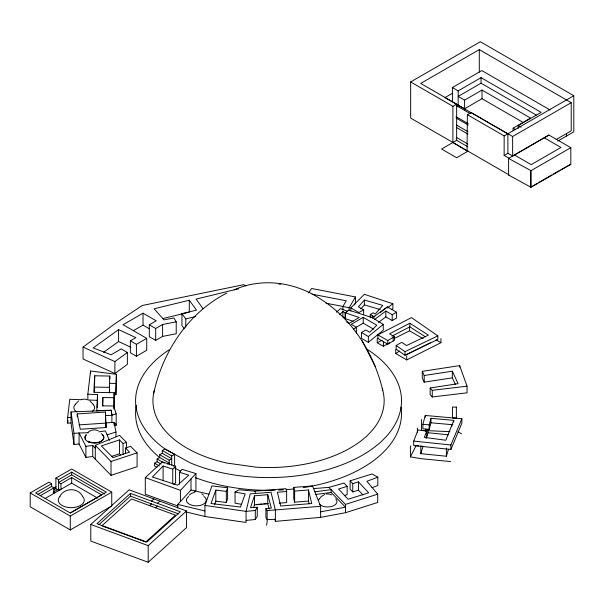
<?xml version="1.0" encoding="UTF-8"?>
<svg xmlns="http://www.w3.org/2000/svg" width="604" height="604" viewBox="0 0 604 604"><rect width="100%" height="100%" fill="white"/><g stroke="black" fill="none" stroke-linecap="round" stroke-linejoin="round"><path stroke-width="0.91" d="M96.791 410.931L97.501 394.586L87.844 394.208L87.844 399.969L97.501 400.346L97.184 407.511M109.769 378.889L109.769 376.066L94.722 375.786L93.809 392.306L114.254 392.683L113.975 397.734L102.854 397.53L102.484 405.835L113.612 405.994L116.179 413.891L116.179 425.186L114.466 425.677M94.413 392.592L94.722 375.786M109.377 392.743L109.769 376.066M109.475 392.811L109.626 390.086M114.02 408.191L114.254 392.683M114.028 394.706L115.885 394.744L116.383 374.321L90.562 370.992L87.844 394.208M115.885 394.744L116.383 374.321M125.504 453.574L125.504 448.04L130.623 446.341L137.093 452.857L137.093 466.703L111.023 475.34L92.729 456.533L85.896 457.379L79.071 444.038L73.967 444.446L71.038 423.004L67.633 423.132L67.633 417.598L69.777 399.267L81.517 399.727M67.633 423.132L67.95 420.384M266.568 525.269L267.149 521.682L267.149 510.599L265.919 508.606L271.347 508.123L267.738 494.653L254.458 495.839L250.524 507.647L257.274 507.269L257.274 516.299L255.303 519.508L246.07 520.406M153.597 393.68C162.521 351.822 188.154 312.759 226.87 293.053M453.763 422.151L453.763 420.354L430.969 418.308L430.969 422.792L429.195 429.369L422.898 428.802L422.898 424.318L425.284 415.454L461.886 418.746L461.886 423.23L450.894 449.467L413.71 445.571L413.71 441.079L418.044 429.995L426.764 431.15L426.764 435.643L425.835 437.976M429.195 429.369L429.195 424.884L430.969 418.308M448.493 449.24L446.386 456.239L420.807 453.664L423.026 446.296L420.437 446.039M426.424 438.172L428.047 432.766L428.047 429.127M253.62 507.398L254.458 504.869L254.458 495.839M371.921 487.722L377.81 485.518L377.81 477.205L366.877 481.297L377.704 494.155L377.704 502.468L345.48 512.713L320.641 517.371L275.386 521.358L275.386 510.274L271.045 492.237L250.192 493.906L246.07 511.377L246.07 522.452L204.93 516.495L204.93 505.42L211.913 485.895L227.595 487.768L227.595 498.844L226.311 502.437L215.809 501.184L214.609 504.544M227.595 487.768L226.311 491.362L215.809 490.108L211.007 503.532L240.505 507.05L245.216 493.891L235.047 492.064L235.047 503.147L241.517 504.31M426.764 431.15L424.287 437.371L445.827 440.24L453.763 420.354M450.894 449.467L450.894 444.974L461.886 418.746M450.622 461.569L421.252 458.7L410.433 456.888L416.126 445.601L418.708 445.865M342.883 310.146L342.883 306.538L346.22 300.784L312.192 294.216M349.165 310.456L349.165 307.753L355.424 296.942L311.604 288.486L308.448 292.91M354.533 304.801L355.424 303.261L355.424 296.942M255.303 519.508L255.303 510.478L257.274 507.269M75.153 404.454L78.55 400.965M59.947 496.201C64.575 487.564 77.961 487.564 82.589 496.201M319.478 498.708L321.381 496.443L324.771 494.404M370.26 317.727L370.26 314.473L373.189 312.781L375.25 313.974L382.785 305.42L364.401 300.022L358.406 306.832L363.631 309.852L363.631 314.722M360.799 308.984L364.401 304.899L364.401 300.022M179.463 484.28L179.463 472.283L182.151 469.353L195.938 473.581L195.938 490.199L194.699 491.543M180.498 501.441L180.498 490.365L195.938 473.581M177.765 508.107L177.765 504.416L191 490.018L191 478.942M177.863 506.024L145.292 494.253L145.292 477.636L162.363 461.894L175.605 466.197L172.744 469.134L163.11 466.001L152.359 477.032L177.546 485.216L188.81 475.144L179.463 472.283M173.892 484.582L175.605 482.822L175.605 466.197M339.561 314.805L342.868 311.49L345.073 312.766L345.073 317.863L342.868 316.587L342.868 311.49M350.803 311.12L350.803 307.874L364.378 294.307L392.894 303.789L392.894 308.667L391.498 309.671M189.12 495.257L191.468 493.408L195.001 492.109M90.789 524.476L129.12 489.821L186.515 510.976L186.515 527.594L148.191 562.256L90.789 541.101L90.789 524.476L148.191 545.639L186.515 510.976M130.487 493.392L96.98 523.691L146.825 542.06L180.324 511.769L130.487 493.392L130.487 496.163L99.071 524.566M101.834 525.842L131.551 498.964L175.47 515.152L145.753 542.03L102.71 526.167M151.483 501.131L153.899 498.957M149.596 505.616L151.483 503.902M157.44 503.328L159.849 501.146M155.545 507.813L157.44 506.099M336.458 312.215L340.55 308.614L347.526 311.256L345.073 312.766M353.219 321.313L345.518 318.723L345.518 312.91L348.734 310.109L372.54 317.734L383.253 324.408L383.253 330.229L368.364 342.332L361.434 338.331L361.434 332.51L365.798 329.995L369.693 332.238L376.836 325.216L363.246 317.364L351.203 324.318L356.383 327.308L356.383 333.129M368.364 342.332L368.364 336.519L383.253 324.408M372.54 317.734L387.323 306.885L396.571 312.23L396.571 318.044L392.207 320.565L385.835 316.889L385.835 311.075L392.207 314.744L396.571 312.23M380.339 312.532L386.024 308.048M87.935 432.389C90.683 429.829 94.994 428.968 98.339 430.848M374.669 319.456L385.835 311.075M378.391 322.476L385.835 316.889M184.137 328.584L181.94 325.571L181.94 313.665L196.511 310.124L189.301 300.233L154.095 308.787L164.046 319.886L173.944 317.953L176.225 321.834L176.225 333.748L162.597 336.413L155.689 340.399L149.309 336.715L149.309 324.801L156.217 320.815L143.027 313.197L123.073 324.718L146.719 338.368L146.719 350.275L136.413 356.224L130.366 352.736L130.366 340.822L135.885 337.644L118.58 329.625L93.144 347.927L111.076 354.782L121.23 348.923L127.368 352.472L127.368 364.378L114.881 373.506L83.042 358.987L83.042 347.081L115.417 323.412L142.197 305.511L243.714 284.68L245.873 285.926M114.881 373.506L114.881 361.6L127.368 352.472M386.734 307.489L387.323 307.829L392.894 303.789M103.616 352.298L118.58 341.532L118.58 329.625M440.935 338.534L440.935 342.695L406.726 359.916L395.741 353.574L399.267 351.181M508.598 175.024L531.007 187.293L570.825 164.303L570.825 147.686L548.945 135.054L508.598 158.407L508.598 175.024L508.938 174.828L410.637 118.074L410.637 81.933L480.346 41.744L573.8 95.696L573.8 131.838L557.711 141.125M556.103 139.569L571.21 130.841L571.21 102.68L479.289 49.611L420.709 83.427L464.597 108.765L482.015 98.709L523.283 122.537M452.411 101.729L452.411 87.55L481.818 70.57L550.146 110.019M452.328 93.341L444.974 97.584L507.7 133.801M452.411 87.55L458.172 90.872L481.056 77.659L541.116 112.336L518.232 125.549L518.232 128.32M536.246 115.062L481.056 83.201L458.172 96.413L464.597 100.121L482.015 90.072L530.561 118.097L513.151 128.154L513.151 130.743M410.637 81.933L452.902 106.334L456.647 104.175L456.647 140.317L441.584 149.014L456.647 157.712L467.964 151.174M452.902 106.334L452.902 142.476L467.058 151.038L467.39 114.7L471.135 112.54L512.63 136.496L571.21 102.68M133.446 330.637L143.027 325.111L149.233 328.697M149.309 324.801L155.689 328.485L162.597 324.499L176.225 321.834M130.366 340.822L136.413 344.318L146.719 338.368M467.39 114.7L504.144 135.915L573.8 95.696M504.144 135.915L504.144 155.439L507.881 153.28L512.63 156.021L548.945 135.054M508.598 158.407L531.007 170.675L570.825 147.686M531.528 186.659L537.22 183.374M538.844 182.438L551.845 174.926M553.468 173.99L559.161 170.706M560.784 169.769L570.825 164.303M58.603 490.199L55.893 488.628L55.893 478.104L71.672 468.998L111.748 492.132L111.748 505.986L70.283 529.927L30.2 506.786L30.2 492.94L48.894 482.143L51.604 483.713L51.604 486.484L38.022 494.321M51.604 483.713L35.628 492.94L70.283 513.023L101.653 494.902L71.672 477.59L60.944 483.789L58.603 482.437L71.672 474.895L104.711 493.974M55.893 478.104L58.603 479.674L71.672 472.132L106.327 492.132L70.283 512.947M40.294 495.71L53.945 487.828L53.945 493.37M53.492 488.357L56.089 486.854M363.631 309.852L358.927 312.562L350.803 307.874M53.56 489.98L55.893 488.628M53.16 492.23L58.603 489.089L60.166 489.987M45.111 498.466L71.672 483.132L97.606 498.104M355.22 327.821L363.246 323.185L373.642 329.188M353.423 329.021L356.383 327.308M167.232 464.083L169.158 462.966L159.713 457.515L159.713 454.744L169.158 460.195L171.725 458.715L162.28 453.257L162.28 450.493L164.847 449.006L174.624 454.276L174.624 465.352L173.174 466.19M159.713 454.744L162.28 453.257M161.079 464.038L157.146 461.766L157.146 458.995L159.713 457.515M156.942 467.383L154.579 466.016L154.579 463.245L157.146 461.766M162.28 450.493L171.725 455.945L174.624 454.276M30.2 492.94L70.283 516.08L111.748 492.132M377.877 334.858L387.76 340.565L394.488 336.677L394.488 340.279L387.76 344.167L377.877 338.459L377.877 334.858L411.49 317.628L437.832 335.854L437.832 339.456L405.005 355.265L396.141 349.127L396.141 345.526L401.705 342.317L406.567 345.526L428.425 335.16L409.852 323.253L389.542 333.823L394.488 336.677M377.236 338.602L377.236 342.755L383.389 346.303L389.482 342.785M235.047 492.064L238.988 489.791L254.963 491.15L285.979 488.666L286.658 491.497L286.658 502.581L279.252 503.177M391.981 336.156L409.852 326.855L425.329 336.775M377.236 342.755L382.166 340.211M394.427 338.399L409.55 330.818L423.102 338.648M406.643 354.556L430.274 342.785M396.141 345.526L405.005 351.664L437.832 335.854M95.289 459.161L95.289 445.314L119.6 435.378L126.538 442.362L126.538 447.904M234.201 289.807C262.083 277.327 295.167 282.136 320.263 298.844C352.615 319.169 374.148 353.755 382.777 390.531M123.065 454.593L123.065 443.517L119.486 439.916L101.344 445.918L112.956 457.613L129.55 452.117L125.504 448.04M123.065 443.517L126.538 442.362M111.71 456.337L119.486 453.763L120.679 454.963M95.289 445.314L111.023 461.486L137.093 452.857M313.401 488.606L328.87 487.368L345.48 504.4L377.704 494.155M107.067 434.827L115.991 432.049L114.065 422.362L105.572 422.921L105.572 427.541M362.921 494.963L358.444 490.161L352.751 491.935L350.109 489.104L350.109 480.799L372.147 473.936L377.81 477.205M350.109 480.799L352.751 483.623L358.444 481.856L368.682 492.826L348.078 499.236L338.55 489.029L347.149 486.356L347.149 494.661L344.574 495.461M111.891 422.717L111.891 415.114L116.179 413.891M328.87 487.368L344.091 483.079L347.149 486.356M238.595 288.78L196.073 299.116L202.982 308.599M163.125 318.504L189.301 312.14L189.301 300.233M181.94 313.665L185.783 318.935L195.711 316.519M81.51 399.508L84.22 399.093L86.931 399.508M320.641 511.83L345.48 507.171L331.135 492.456L331.135 489.685L314.707 491.822M377.877 338.459L378.572 338.346M422.287 371.339L459.667 365.609L467.028 386.167L467.028 392.819L432.275 396.964L430.146 394.616L430.146 387.972L458.081 383.683L452.336 371.188L424.204 375.507L422.287 371.339L422.287 377.991L424.204 382.151L452.336 377.84L455.401 384.499M98.988 431.83L105.36 430.894L109.483 440.407M315.62 494.472L331.135 492.456M73.967 444.446L73.967 433.362L79.071 432.962L85.896 446.296L92.729 445.458L95.289 448.085M430.146 387.972L432.275 390.32L467.028 386.167M255.303 510.478L246.07 511.377L204.93 505.42M254.458 504.869L267.738 503.683L269.18 509.066M320.641 517.371L320.641 506.295L267.149 510.599M309.12 503.781L308.47 501.071L294.624 502.181L293.74 498.496L293.74 487.413L312.487 485.91L320.641 506.295M286.658 491.497L277.402 492.245L280.709 506.016L311.724 503.532L308.47 489.987L294.624 491.097L293.74 487.413M256.436 504.483L261.917 504.046M263.744 503.902L268.304 503.532M326.364 493.989L328.886 493.989L331.664 494.925M77.221 416.692L77.221 413.921L105.458 412.049L105.866 426.643L105.458 412.049M79.101 424.876L105.458 423.125M278.988 284.205L280.837 284.084M96.791 410.705L111.317 410.146L111.891 415.114M71.038 423.004L71.038 411.928L111.317 410.365L111.891 415.333L105.866 415.567M67.633 417.598L71.038 417.462M275.386 519.304L267.149 519.629L265.919 517.636L265.919 508.606M88.116 432.774L79.071 432.962L79.071 444.038M109.377 383.321L115.885 383.442M94.722 387.089L109.769 387.36M449.942 431.671L421.524 430.365L421.524 419.455M430.969 422.792L452.857 424.755M422.898 424.318L429.195 424.884M428.047 432.766L448.145 434.782M413.71 441.079L450.894 444.974M325.986 303.193L343.457 306.568M342.883 306.538L349.165 307.753M191 490.018L208.992 494.163M177.765 504.416L204.93 510.961M185.911 511.92L204.93 516.495M364.401 304.899L380.158 309.527M345.518 312.91L359.214 317.508L349.082 323.359L346.666 321.962M145.292 477.636L180.498 490.365M130.487 496.163L178.565 513.891M87.95 441.267L89.89 442.128L88.577 441.894L94.571 442.853A9.362 5.406 0 0 0 103.224 439.516A9.362 5.406 0 0 0 101.193 433.627M83.042 347.081L114.881 361.6M118.58 341.532L130.94 347.262M544.234 137.78L560.973 147.444L531.18 164.643L514.442 154.979M518.232 125.549L521.116 127.21M513.151 128.154L515.333 129.415M456.375 105.609L470.229 113.605M456.028 116.647L468.206 123.677M456.028 117.976L468.206 125.005M456.616 125.126L467.987 131.695M456.616 127.565L467.987 134.126M504.144 155.439L508.938 158.21M456.647 137.546L467.911 144.054M456.647 140.317L467.911 146.825M436.065 339.878L440.935 342.695M370.26 314.473L374.654 317.009L374.654 316.066M361.434 332.51L368.364 336.519M457.923 431.724L461.516 433.8M157.146 458.995L164.235 463.087M154.579 463.245L159.305 465.971M51.604 486.484L53.945 487.828M89.89 400.965L93.288 404.454M201.744 493.793L203.556 495.257M375.295 366.56L362.015 340.497M115.606 423.434L116.179 425.186M274.948 519.553L275.386 521.358M254.963 491.15L255.522 493.483M105.572 422.921L106.485 427.511L80.264 429.255L77.221 413.921M71.038 411.928L73.967 433.362M566.461 133.416L566.461 136.081M531.007 170.675L531.007 187.293M530.712 170.509L530.712 187.127M512.63 136.496L512.63 156.021M507.881 133.756L507.881 153.28M482.015 90.072L482.015 98.709M481.056 77.659L481.056 83.201M479.289 49.611L479.289 72.14M464.597 100.121L464.597 110.54M459.667 365.609L459.667 367.27M458.172 90.872L458.172 106.825M452.336 371.188L452.336 377.84M451.777 424.476L451.777 426.296M446.386 448.055L446.386 456.239M432.275 390.32L432.275 396.964M425.88 429.059L425.88 431.784M425.284 415.454L425.284 417.251M424.204 375.507L424.204 382.151M420.807 446.394L420.807 453.664M417.372 428.017L417.372 432.562M410.433 445.971L410.433 456.888M409.852 323.253L409.852 326.855M409.55 326.666L409.55 330.818M406.726 355.764L406.726 359.916M405.005 351.664L405.005 355.265M395.741 349.414L395.741 353.574M393.212 337.409L393.212 341.011M392.207 314.744L392.207 320.565M387.76 340.565L387.76 344.167M387.323 306.885L387.323 307.829M383.389 342.151L383.389 346.303M372.321 315.666L372.321 318.104M363.246 317.364L363.246 323.185M358.444 481.856L358.444 490.161M352.751 483.623L352.751 491.935M345.48 504.4L345.48 512.713M308.47 489.987L308.47 501.071M294.624 491.097L294.624 502.181M267.738 494.653L267.738 503.683M226.311 491.362L226.311 502.437M215.809 490.108L215.809 501.184M185.783 318.935L185.783 327.179M172.744 469.134L172.744 483.91M171.725 455.945L171.725 465.178M169.158 460.195L169.158 464.816M163.11 466.001L163.11 480.776M162.597 324.499L162.597 336.413M155.689 328.485L155.689 340.399M148.191 545.639L148.191 562.256M143.027 313.197L143.027 325.111M136.413 344.318L136.413 356.224M119.486 439.916L119.486 453.763M115.991 432.049L115.991 436.662M113.975 397.734L113.975 409.036M114.065 422.362L114.065 425.125M111.023 461.486L111.023 475.34M102.854 397.53L102.854 406.009M97.501 394.586L97.501 400.346M92.729 445.458L92.729 456.533M90.562 370.992L90.562 373.816M85.896 446.296L85.896 457.379M71.672 472.132L71.672 474.895M71.672 477.59L71.672 483.132M70.283 516.08L70.283 529.927M60.944 483.789L60.944 489.331M58.603 479.674L58.603 489.089M401.048 407.149A132.963 76.768 0 0 1 303.193 487.67M293.755 488.93A132.963 76.768 0 0 1 286.258 489.64M283.472 489.836A132.963 76.768 0 0 1 278.784 490.093M275.016 490.229A132.963 76.768 0 0 1 195.145 477.568M180.528 471.097A132.963 76.768 0 0 1 174.767 467.979M158.875 456.964A132.963 76.768 0 0 1 136.345 405.352M366.235 348.734A132.963 76.768 0 0 1 367.806 451.89A132.963 76.768 0 0 1 190.132 462.815L165.013 448.983A132.963 76.768 0 0 1 169.158 349.822M382.272 388.825A115.613 66.75 0 0 1 256.187 467.179L226.855 463.072A115.613 66.75 0 0 1 154.398 390.237M335.733 498.859A9.362 5.406 0 0 1 332.306 506.25A9.362 5.406 0 0 1 319.516 504.264M318.587 500.165A9.362 5.406 0 0 1 319.516 498.859M203.941 496.458A9.928 5.73 0 0 1 203.148 504.31A9.928 5.73 0 0 1 189.528 504.31A9.928 5.73 0 0 1 188.735 496.458M85.526 438.844A9.362 5.406 0 0 1 86.463 434.744M93.243 404.62A10.419 6.01 0 0 1 92.201 411.49M76.851 411.883A10.419 6.01 0 0 1 75.198 404.62M102.461 434.835A9.475 5.474 0 0 1 102.461 440.308C98.377 443.706 92.17 443.766 87.55 441.441A9.475 5.474 0 0 1 86.047 434.835M82.529 496.413A13.001 7.505 0 0 1 71.264 507.67A13.001 7.505 0 0 1 60.007 496.413M456.367 407.119L452.434 407.058L452.434 417.968L456.367 418.028L456.367 407.119"/></g></svg>
